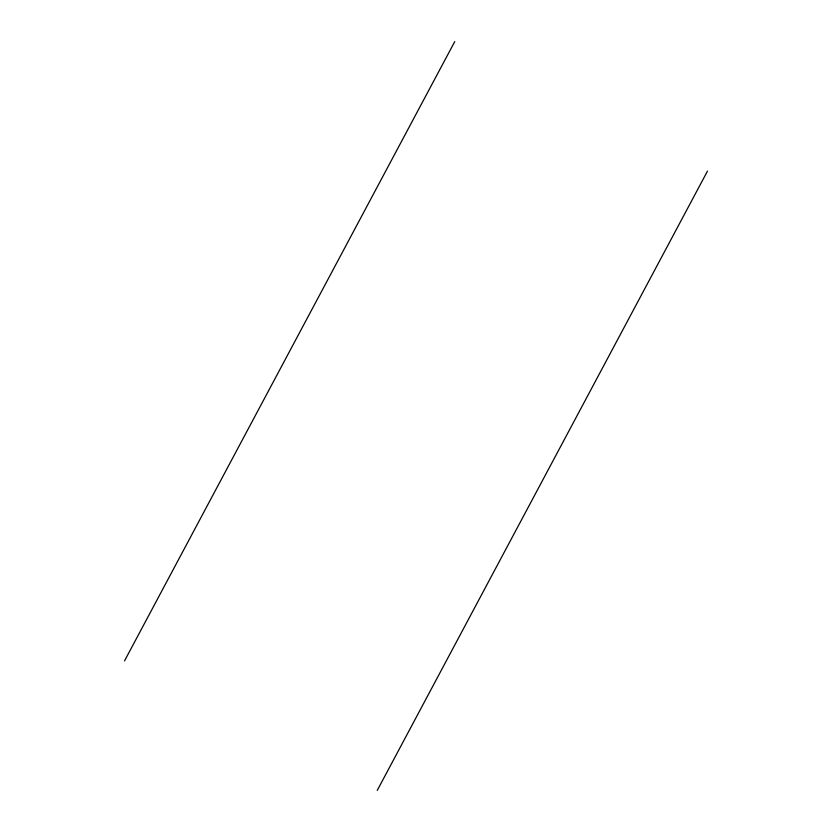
<?xml version="1.0" encoding="UTF-8"?>
<svg xmlns="http://www.w3.org/2000/svg" width="832" height="832" viewBox="0 0 832 832"><rect width="100%" height="100%" fill="white"/><g stroke="black" fill="none" stroke-linecap="round" stroke-linejoin="round"><path stroke-width="1.25" d="M124.53 660.868L454.75 41.6M377.25 790.4L707.47 171.132"/></g></svg>
